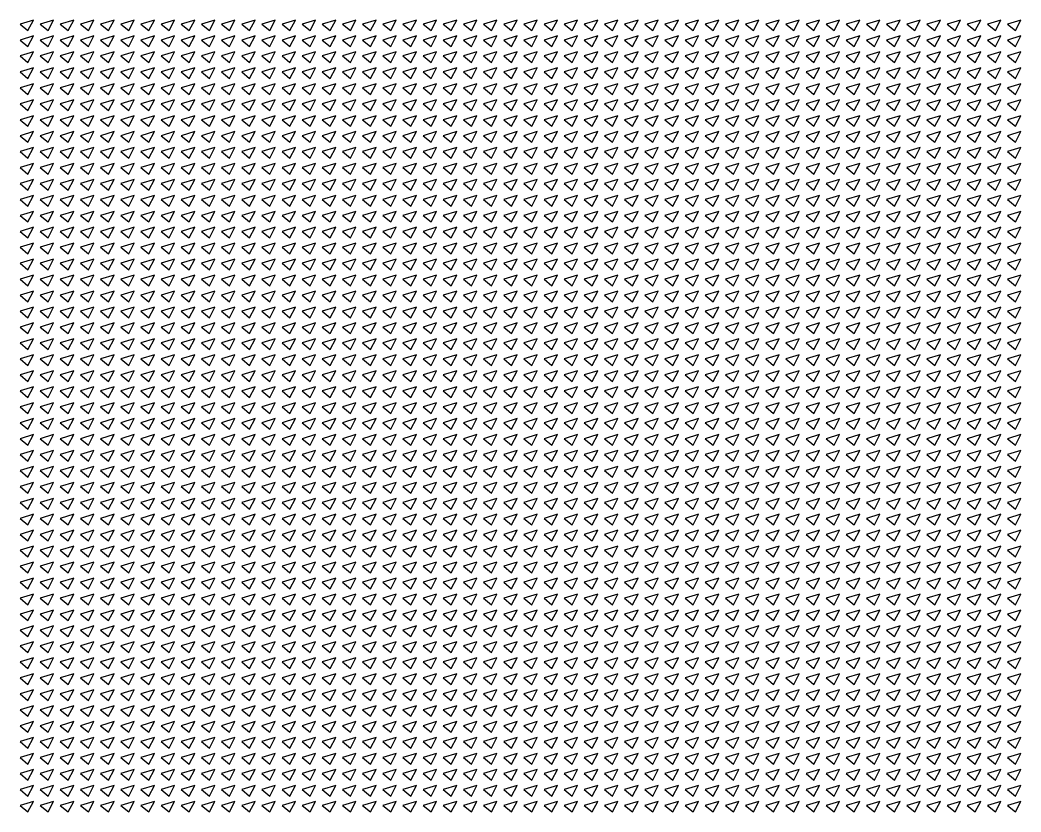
# Model space of a CAD drawing. Header units: millimetres. Extents: x 827 to 712600, y 427 to 563931.
# Drawn here: x 827 to 355523, y 427 to 281237 of the extents above; entities that cross this region are included whole.
import ezdxf

# ---------------------------------------------------------------- set-up
doc = ezdxf.new("R2010")
doc.units = ezdxf.units.MM

# ---------------------------------------------------------------- blocks, each defined once
blk = doc.blocks.new('*U2')
for p, q in [((2381, 1885), (-2381, 440)), ((-2381, 440), (436, -1885)), ((436, -1885), (2381, 1885))]:
    blk.add_line(p, q)
blk = doc.blocks.new('*U3')
at = {"color": 0, "linetype": 'ByBlock', "lineweight": -2, "transparency": 16777216}
for p in [(0, 277040), (7142, 277040), (14283, 277040), (21425, 277040), (28566, 277040), (35708, 277040), (42849, 277040), (49991, 277040), (57132, 277040), (64274, 277040), (71415, 277040), (78557, 277040), (85698, 277040), (92840, 277040), (99982, 277040), (107123, 277040), (114265, 277040), (121406, 277040), (128548, 277040), (135689, 277040), (142831, 277040), (149972, 277040), (157114, 277040), (164255, 277040), (171397, 277040), (178538, 277040), (185680, 277040), (192822, 277040), (199963, 277040), (207105, 277040), (214246, 277040), (221388, 277040), (228529, 277040), (235671, 277040), (242812, 277040), (249954, 277040), (257095, 277040), (264237, 277040), (271378, 277040), (278520, 277040), (285662, 277040), (292803, 277040), (299945, 277040), (307086, 277040), (314228, 277040), (321369, 277040), (328511, 277040), (335652, 277040), (342794, 277040), (349935, 277040), (0, 271387), (7142, 271387), (14283, 271387), (21425, 271387), (28566, 271387), (35708, 271387), (42849, 271387), (49991, 271387), (57132, 271387), (64274, 271387), (71415, 271387), (78557, 271387), (85698, 271387), (92840, 271387), (99982, 271387), (107123, 271387), (114265, 271387), (121406, 271387), (128548, 271387), (135689, 271387), (142831, 271387), (149972, 271387), (157114, 271387), (164255, 271387), (171397, 271387), (178538, 271387), (185680, 271387), (192822, 271387), (199963, 271387), (207105, 271387), (214246, 271387), (221388, 271387), (228529, 271387), (235671, 271387), (242812, 271387), (249954, 271387), (257095, 271387), (264237, 271387), (271378, 271387), (278520, 271387), (285662, 271387), (292803, 271387), (299945, 271387), (307086, 271387), (314228, 271387), (321369, 271387), (328511, 271387), (335652, 271387), (342794, 271387), (349935, 271387), (0, 265733), (7142, 265733), (14283, 265733), (21425, 265733), (28566, 265733), (35708, 265733), (42849, 265733), (49991, 265733), (57132, 265733), (64274, 265733), (71415, 265733), (78557, 265733), (85698, 265733), (92840, 265733), (99982, 265733), (107123, 265733), (114265, 265733), (121406, 265733), (128548, 265733), (135689, 265733), (142831, 265733), (149972, 265733), (157114, 265733), (164255, 265733), (171397, 265733), (178538, 265733), (185680, 265733), (192822, 265733), (199963, 265733), (207105, 265733), (214246, 265733), (221388, 265733), (228529, 265733), (235671, 265733), (242812, 265733), (249954, 265733), (257095, 265733), (264237, 265733), (271378, 265733), (278520, 265733), (285662, 265733), (292803, 265733), (299945, 265733), (307086, 265733), (314228, 265733), (321369, 265733), (328511, 265733), (335652, 265733), (342794, 265733), (349935, 265733), (0, 260079), (7142, 260079), (14283, 260079), (21425, 260079), (28566, 260079), (35708, 260079), (42849, 260079), (49991, 260079), (57132, 260079), (64274, 260079), (71415, 260079), (78557, 260079), (85698, 260079), (92840, 260079), (99982, 260079), (107123, 260079), (114265, 260079), (121406, 260079), (128548, 260079), (135689, 260079), (142831, 260079), (149972, 260079), (157114, 260079), (164255, 260079), (171397, 260079), (178538, 260079), (185680, 260079), (192822, 260079), (199963, 260079), (207105, 260079), (214246, 260079), (221388, 260079), (228529, 260079), (235671, 260079), (242812, 260079), (249954, 260079), (257095, 260079), (264237, 260079), (271378, 260079), (278520, 260079), (285662, 260079), (292803, 260079), (299945, 260079), (307086, 260079), (314228, 260079), (321369, 260079), (328511, 260079), (335652, 260079), (342794, 260079), (349935, 260079), (0, 254425), (7142, 254425), (14283, 254425), (21425, 254425), (28566, 254425), (35708, 254425), (42849, 254425), (49991, 254425), (57132, 254425), (64274, 254425), (71415, 254425), (78557, 254425), (85698, 254425), (92840, 254425), (99982, 254425), (107123, 254425), (114265, 254425), (121406, 254425), (128548, 254425), (135689, 254425), (142831, 254425), (149972, 254425), (157114, 254425), (164255, 254425), (171397, 254425), (178538, 254425), (185680, 254425), (192822, 254425), (199963, 254425), (207105, 254425), (214246, 254425), (221388, 254425), (228529, 254425), (235671, 254425), (242812, 254425), (249954, 254425), (257095, 254425), (264237, 254425), (271378, 254425), (278520, 254425), (285662, 254425), (292803, 254425), (299945, 254425), (307086, 254425), (314228, 254425), (321369, 254425), (328511, 254425), (335652, 254425), (342794, 254425), (349935, 254425), (0, 248771), (7142, 248771), (14283, 248771), (21425, 248771), (28566, 248771), (35708, 248771), (42849, 248771), (49991, 248771), (57132, 248771), (64274, 248771), (71415, 248771), (78557, 248771), (85698, 248771), (92840, 248771), (99982, 248771), (107123, 248771), (114265, 248771), (121406, 248771), (128548, 248771), (135689, 248771), (142831, 248771), (149972, 248771), (157114, 248771), (164255, 248771), (171397, 248771), (178538, 248771), (185680, 248771), (192822, 248771), (199963, 248771), (207105, 248771), (214246, 248771), (221388, 248771), (228529, 248771), (235671, 248771), (242812, 248771), (249954, 248771), (257095, 248771), (264237, 248771), (271378, 248771), (278520, 248771), (285662, 248771), (292803, 248771), (299945, 248771), (307086, 248771), (314228, 248771), (321369, 248771), (328511, 248771), (335652, 248771), (342794, 248771), (349935, 248771), (0, 243117), (7142, 243117), (14283, 243117), (21425, 243117), (28566, 243117), (35708, 243117), (42849, 243117), (49991, 243117), (57132, 243117), (64274, 243117), (71415, 243117), (78557, 243117), (85698, 243117), (92840, 243117), (99982, 243117), (107123, 243117), (114265, 243117), (121406, 243117), (128548, 243117), (135689, 243117), (142831, 243117), (149972, 243117), (157114, 243117), (164255, 243117), (171397, 243117), (178538, 243117), (185680, 243117), (192822, 243117), (199963, 243117), (207105, 243117), (214246, 243117), (221388, 243117), (228529, 243117), (235671, 243117), (242812, 243117), (249954, 243117), (257095, 243117), (264237, 243117), (271378, 243117), (278520, 243117), (285662, 243117), (292803, 243117), (299945, 243117), (307086, 243117), (314228, 243117), (321369, 243117), (328511, 243117), (335652, 243117), (342794, 243117), (349935, 243117), (0, 237463), (7142, 237463), (14283, 237463), (21425, 237463), (28566, 237463), (35708, 237463), (42849, 237463), (49991, 237463), (57132, 237463), (64274, 237463), (71415, 237463), (78557, 237463), (85698, 237463), (92840, 237463), (99982, 237463), (107123, 237463), (114265, 237463), (121406, 237463), (128548, 237463), (135689, 237463), (142831, 237463), (149972, 237463), (157114, 237463), (164255, 237463), (171397, 237463), (178538, 237463), (185680, 237463), (192822, 237463), (199963, 237463), (207105, 237463), (214246, 237463), (221388, 237463), (228529, 237463), (235671, 237463), (242812, 237463), (249954, 237463), (257095, 237463), (264237, 237463), (271378, 237463), (278520, 237463), (285662, 237463), (292803, 237463), (299945, 237463), (307086, 237463), (314228, 237463), (321369, 237463), (328511, 237463), (335652, 237463), (342794, 237463), (349935, 237463), (0, 231809), (7142, 231809), (14283, 231809), (21425, 231809), (28566, 231809), (35708, 231809), (42849, 231809), (49991, 231809), (57132, 231809), (64274, 231809), (71415, 231809), (78557, 231809), (85698, 231809), (92840, 231809), (99982, 231809), (107123, 231809), (114265, 231809), (121406, 231809), (128548, 231809), (135689, 231809), (142831, 231809), (149972, 231809), (157114, 231809), (164255, 231809), (171397, 231809), (178538, 231809), (185680, 231809), (192822, 231809), (199963, 231809), (207105, 231809), (214246, 231809), (221388, 231809), (228529, 231809), (235671, 231809), (242812, 231809), (249954, 231809), (257095, 231809), (264237, 231809), (271378, 231809), (278520, 231809), (285662, 231809), (292803, 231809), (299945, 231809), (307086, 231809), (314228, 231809), (321369, 231809), (328511, 231809), (335652, 231809), (342794, 231809), (349935, 231809), (0, 226155), (7142, 226155), (14283, 226155), (21425, 226155), (28566, 226155), (35708, 226155), (42849, 226155), (49991, 226155), (57132, 226155), (64274, 226155), (71415, 226155), (78557, 226155), (85698, 226155), (92840, 226155), (99982, 226155), (107123, 226155), (114265, 226155), (121406, 226155), (128548, 226155), (135689, 226155), (142831, 226155), (149972, 226155), (157114, 226155), (164255, 226155), (171397, 226155), (178538, 226155), (185680, 226155), (192822, 226155), (199963, 226155), (207105, 226155), (214246, 226155), (221388, 226155), (228529, 226155), (235671, 226155), (242812, 226155), (249954, 226155), (257095, 226155), (264237, 226155), (271378, 226155), (278520, 226155), (285662, 226155), (292803, 226155), (299945, 226155), (307086, 226155), (314228, 226155), (321369, 226155), (328511, 226155), (335652, 226155), (342794, 226155), (349935, 226155), (0, 220502), (7142, 220502), (14283, 220502), (21425, 220502), (28566, 220502), (35708, 220502), (42849, 220502), (49991, 220502), (57132, 220502), (64274, 220502), (71415, 220502), (78557, 220502), (85698, 220502), (92840, 220502), (99982, 220502), (107123, 220502), (114265, 220502), (121406, 220502), (128548, 220502), (135689, 220502), (142831, 220502), (149972, 220502), (157114, 220502), (164255, 220502), (171397, 220502), (178538, 220502), (185680, 220502), (192822, 220502), (199963, 220502), (207105, 220502), (214246, 220502), (221388, 220502), (228529, 220502), (235671, 220502), (242812, 220502), (249954, 220502), (257095, 220502), (264237, 220502), (271378, 220502), (278520, 220502), (285662, 220502), (292803, 220502), (299945, 220502), (307086, 220502), (314228, 220502), (321369, 220502), (328511, 220502), (335652, 220502), (342794, 220502), (349935, 220502), (0, 214848), (7142, 214848), (14283, 214848), (21425, 214848), (28566, 214848), (35708, 214848), (42849, 214848), (49991, 214848), (57132, 214848), (64274, 214848), (71415, 214848), (78557, 214848), (85698, 214848), (92840, 214848), (99982, 214848), (107123, 214848), (114265, 214848), (121406, 214848), (128548, 214848), (135689, 214848), (142831, 214848), (149972, 214848), (157114, 214848), (164255, 214848), (171397, 214848), (178538, 214848), (185680, 214848), (192822, 214848), (199963, 214848), (207105, 214848), (214246, 214848), (221388, 214848), (228529, 214848), (235671, 214848), (242812, 214848), (249954, 214848), (257095, 214848), (264237, 214848), (271378, 214848), (278520, 214848), (285662, 214848), (292803, 214848), (299945, 214848), (307086, 214848), (314228, 214848), (321369, 214848), (328511, 214848), (335652, 214848), (342794, 214848), (349935, 214848), (0, 209194), (7142, 209194), (14283, 209194), (21425, 209194), (28566, 209194), (35708, 209194), (42849, 209194), (49991, 209194), (57132, 209194), (64274, 209194), (71415, 209194), (78557, 209194), (85698, 209194), (92840, 209194), (99982, 209194), (107123, 209194), (114265, 209194), (121406, 209194), (128548, 209194), (135689, 209194), (142831, 209194), (149972, 209194), (157114, 209194), (164255, 209194), (171397, 209194), (178538, 209194), (185680, 209194), (192822, 209194), (199963, 209194), (207105, 209194), (214246, 209194), (221388, 209194), (228529, 209194), (235671, 209194), (242812, 209194), (249954, 209194), (257095, 209194), (264237, 209194), (271378, 209194), (278520, 209194), (285662, 209194), (292803, 209194), (299945, 209194), (307086, 209194), (314228, 209194), (321369, 209194), (328511, 209194), (335652, 209194), (342794, 209194), (349935, 209194), (0, 203540), (7142, 203540), (14283, 203540), (21425, 203540), (28566, 203540), (35708, 203540), (42849, 203540), (49991, 203540), (57132, 203540), (64274, 203540), (71415, 203540), (78557, 203540), (85698, 203540), (92840, 203540), (99982, 203540), (107123, 203540), (114265, 203540), (121406, 203540), (128548, 203540), (135689, 203540), (142831, 203540), (149972, 203540), (157114, 203540), (164255, 203540), (171397, 203540), (178538, 203540), (185680, 203540), (192822, 203540), (199963, 203540), (207105, 203540), (214246, 203540), (221388, 203540), (228529, 203540), (235671, 203540), (242812, 203540), (249954, 203540), (257095, 203540), (264237, 203540), (271378, 203540), (278520, 203540), (285662, 203540), (292803, 203540), (299945, 203540), (307086, 203540), (314228, 203540), (321369, 203540), (328511, 203540), (335652, 203540), (342794, 203540), (349935, 203540), (0, 197886), (7142, 197886), (14283, 197886), (21425, 197886), (28566, 197886), (35708, 197886), (42849, 197886), (49991, 197886), (57132, 197886), (64274, 197886), (71415, 197886), (78557, 197886), (85698, 197886), (92840, 197886), (99982, 197886), (107123, 197886), (114265, 197886), (121406, 197886), (128548, 197886), (135689, 197886), (142831, 197886), (149972, 197886), (157114, 197886), (164255, 197886), (171397, 197886), (178538, 197886), (185680, 197886), (192822, 197886), (199963, 197886), (207105, 197886), (214246, 197886), (221388, 197886), (228529, 197886), (235671, 197886), (242812, 197886), (249954, 197886), (257095, 197886), (264237, 197886), (271378, 197886), (278520, 197886), (285662, 197886), (292803, 197886), (299945, 197886), (307086, 197886), (314228, 197886), (321369, 197886), (328511, 197886), (335652, 197886), (342794, 197886), (349935, 197886), (0, 192232), (7142, 192232), (14283, 192232), (21425, 192232), (28566, 192232), (35708, 192232), (42849, 192232), (49991, 192232), (57132, 192232), (64274, 192232), (71415, 192232), (78557, 192232), (85698, 192232), (92840, 192232), (99982, 192232), (107123, 192232), (114265, 192232), (121406, 192232), (128548, 192232), (135689, 192232), (142831, 192232), (149972, 192232), (157114, 192232), (164255, 192232), (171397, 192232), (178538, 192232), (185680, 192232), (192822, 192232), (199963, 192232), (207105, 192232), (214246, 192232), (221388, 192232), (228529, 192232), (235671, 192232), (242812, 192232), (249954, 192232), (257095, 192232), (264237, 192232), (271378, 192232), (278520, 192232), (285662, 192232), (292803, 192232), (299945, 192232), (307086, 192232), (314228, 192232), (321369, 192232), (328511, 192232), (335652, 192232), (342794, 192232), (349935, 192232), (0, 186578), (7142, 186578), (14283, 186578), (21425, 186578), (28566, 186578), (35708, 186578), (42849, 186578), (49991, 186578), (57132, 186578), (64274, 186578), (71415, 186578), (78557, 186578), (85698, 186578), (92840, 186578), (99982, 186578), (107123, 186578), (114265, 186578), (121406, 186578), (128548, 186578), (135689, 186578), (142831, 186578), (149972, 186578), (157114, 186578), (164255, 186578), (171397, 186578), (178538, 186578), (185680, 186578), (192822, 186578), (199963, 186578), (207105, 186578), (214246, 186578), (221388, 186578), (228529, 186578), (235671, 186578), (242812, 186578), (249954, 186578), (257095, 186578), (264237, 186578), (271378, 186578), (278520, 186578), (285662, 186578), (292803, 186578), (299945, 186578), (307086, 186578), (314228, 186578), (321369, 186578), (328511, 186578), (335652, 186578), (342794, 186578), (349935, 186578), (0, 180924), (7142, 180924), (14283, 180924), (21425, 180924), (28566, 180924), (35708, 180924), (42849, 180924), (49991, 180924), (57132, 180924), (64274, 180924), (71415, 180924), (78557, 180924), (85698, 180924), (92840, 180924), (99982, 180924), (107123, 180924), (114265, 180924), (121406, 180924), (128548, 180924), (135689, 180924), (142831, 180924), (149972, 180924), (157114, 180924), (164255, 180924), (171397, 180924), (178538, 180924), (185680, 180924), (192822, 180924), (199963, 180924), (207105, 180924), (214246, 180924), (221388, 180924), (228529, 180924), (235671, 180924), (242812, 180924), (249954, 180924), (257095, 180924), (264237, 180924), (271378, 180924), (278520, 180924), (285662, 180924), (292803, 180924), (299945, 180924), (307086, 180924), (314228, 180924), (321369, 180924), (328511, 180924), (335652, 180924), (342794, 180924), (349935, 180924), (0, 175270), (7142, 175270), (14283, 175270), (21425, 175270), (28566, 175270), (35708, 175270), (42849, 175270), (49991, 175270), (57132, 175270), (64274, 175270), (71415, 175270), (78557, 175270), (85698, 175270), (92840, 175270), (99982, 175270), (107123, 175270), (114265, 175270), (121406, 175270), (128548, 175270), (135689, 175270), (142831, 175270), (149972, 175270), (157114, 175270), (164255, 175270), (171397, 175270), (178538, 175270), (185680, 175270), (192822, 175270), (199963, 175270), (207105, 175270), (214246, 175270), (221388, 175270), (228529, 175270), (235671, 175270), (242812, 175270), (249954, 175270), (257095, 175270), (264237, 175270), (271378, 175270), (278520, 175270), (285662, 175270), (292803, 175270), (299945, 175270), (307086, 175270), (314228, 175270), (321369, 175270), (328511, 175270), (335652, 175270), (342794, 175270), (349935, 175270), (0, 169617), (7142, 169617), (14283, 169617), (21425, 169617), (28566, 169617), (35708, 169617), (42849, 169617), (49991, 169617), (57132, 169617), (64274, 169617), (71415, 169617), (78557, 169617), (85698, 169617), (92840, 169617), (99982, 169617), (107123, 169617), (114265, 169617), (121406, 169617), (128548, 169617), (135689, 169617), (142831, 169617), (149972, 169617), (157114, 169617), (164255, 169617), (171397, 169617), (178538, 169617), (185680, 169617), (192822, 169617), (199963, 169617), (207105, 169617), (214246, 169617), (221388, 169617), (228529, 169617), (235671, 169617), (242812, 169617), (249954, 169617), (257095, 169617), (264237, 169617), (271378, 169617), (278520, 169617), (285662, 169617), (292803, 169617), (299945, 169617), (307086, 169617), (314228, 169617), (321369, 169617), (328511, 169617), (335652, 169617), (342794, 169617), (349935, 169617), (0, 163963), (7142, 163963), (14283, 163963), (21425, 163963), (28566, 163963), (35708, 163963), (42849, 163963), (49991, 163963), (57132, 163963), (64274, 163963), (71415, 163963), (78557, 163963), (85698, 163963), (92840, 163963), (99982, 163963), (107123, 163963), (114265, 163963), (121406, 163963), (128548, 163963), (135689, 163963), (142831, 163963), (149972, 163963), (157114, 163963), (164255, 163963), (171397, 163963), (178538, 163963), (185680, 163963), (192822, 163963), (199963, 163963), (207105, 163963), (214246, 163963), (221388, 163963), (228529, 163963), (235671, 163963), (242812, 163963), (249954, 163963), (257095, 163963), (264237, 163963), (271378, 163963), (278520, 163963), (285662, 163963), (292803, 163963), (299945, 163963), (307086, 163963), (314228, 163963), (321369, 163963), (328511, 163963), (335652, 163963), (342794, 163963), (349935, 163963), (0, 158309), (7142, 158309), (14283, 158309), (21425, 158309), (28566, 158309), (35708, 158309), (42849, 158309), (49991, 158309), (57132, 158309), (64274, 158309), (71415, 158309), (78557, 158309), (85698, 158309), (92840, 158309), (99982, 158309), (107123, 158309), (114265, 158309), (121406, 158309), (128548, 158309), (135689, 158309), (142831, 158309), (149972, 158309), (157114, 158309), (164255, 158309), (171397, 158309), (178538, 158309), (185680, 158309), (192822, 158309), (199963, 158309), (207105, 158309), (214246, 158309), (221388, 158309), (228529, 158309), (235671, 158309), (242812, 158309), (249954, 158309), (257095, 158309), (264237, 158309), (271378, 158309), (278520, 158309), (285662, 158309), (292803, 158309), (299945, 158309), (307086, 158309), (314228, 158309), (321369, 158309), (328511, 158309), (335652, 158309), (342794, 158309), (349935, 158309), (0, 152655), (7142, 152655), (14283, 152655), (21425, 152655), (28566, 152655), (35708, 152655), (42849, 152655), (49991, 152655), (57132, 152655), (64274, 152655), (71415, 152655), (78557, 152655), (85698, 152655), (92840, 152655), (99982, 152655), (107123, 152655), (114265, 152655), (121406, 152655), (128548, 152655), (135689, 152655), (142831, 152655), (149972, 152655), (157114, 152655), (164255, 152655), (171397, 152655), (178538, 152655), (185680, 152655), (192822, 152655), (199963, 152655), (207105, 152655), (214246, 152655), (221388, 152655), (228529, 152655), (235671, 152655), (242812, 152655), (249954, 152655), (257095, 152655), (264237, 152655), (271378, 152655), (278520, 152655), (285662, 152655), (292803, 152655), (299945, 152655), (307086, 152655), (314228, 152655), (321369, 152655), (328511, 152655), (335652, 152655), (342794, 152655), (349935, 152655), (0, 147001), (7142, 147001), (14283, 147001), (21425, 147001), (28566, 147001), (35708, 147001), (42849, 147001), (49991, 147001), (57132, 147001), (64274, 147001), (71415, 147001), (78557, 147001), (85698, 147001), (92840, 147001), (99982, 147001), (107123, 147001), (114265, 147001), (121406, 147001), (128548, 147001), (135689, 147001), (142831, 147001), (149972, 147001), (157114, 147001), (164255, 147001), (171397, 147001), (178538, 147001), (185680, 147001), (192822, 147001), (199963, 147001), (207105, 147001), (214246, 147001), (221388, 147001), (228529, 147001), (235671, 147001), (242812, 147001), (249954, 147001), (257095, 147001), (264237, 147001), (271378, 147001), (278520, 147001), (285662, 147001), (292803, 147001), (299945, 147001), (307086, 147001), (314228, 147001), (321369, 147001), (328511, 147001), (335652, 147001), (342794, 147001), (349935, 147001), (0, 141347), (7142, 141347), (14283, 141347), (21425, 141347), (28566, 141347), (35708, 141347), (42849, 141347), (49991, 141347), (57132, 141347), (64274, 141347), (71415, 141347), (78557, 141347), (85698, 141347), (92840, 141347), (99982, 141347), (107123, 141347), (114265, 141347), (121406, 141347), (128548, 141347), (135689, 141347), (142831, 141347), (149972, 141347), (157114, 141347), (164255, 141347), (171397, 141347), (178538, 141347), (185680, 141347), (192822, 141347), (199963, 141347), (207105, 141347), (214246, 141347), (221388, 141347), (228529, 141347), (235671, 141347), (242812, 141347), (249954, 141347), (257095, 141347), (264237, 141347), (271378, 141347), (278520, 141347), (285662, 141347), (292803, 141347), (299945, 141347), (307086, 141347), (314228, 141347), (321369, 141347), (328511, 141347), (335652, 141347), (342794, 141347), (349935, 141347), (0, 135693), (7142, 135693), (14283, 135693), (21425, 135693), (28566, 135693), (35708, 135693), (42849, 135693), (49991, 135693), (57132, 135693), (64274, 135693), (71415, 135693), (78557, 135693), (85698, 135693), (92840, 135693), (99982, 135693), (107123, 135693), (114265, 135693), (121406, 135693), (128548, 135693), (135689, 135693), (142831, 135693), (149972, 135693), (157114, 135693), (164255, 135693), (171397, 135693), (178538, 135693), (185680, 135693), (192822, 135693), (199963, 135693), (207105, 135693), (214246, 135693), (221388, 135693), (228529, 135693), (235671, 135693), (242812, 135693), (249954, 135693), (257095, 135693), (264237, 135693), (271378, 135693), (278520, 135693), (285662, 135693), (292803, 135693), (299945, 135693), (307086, 135693), (314228, 135693), (321369, 135693), (328511, 135693), (335652, 135693), (342794, 135693), (349935, 135693), (0, 130039), (7142, 130039), (14283, 130039), (21425, 130039), (28566, 130039), (35708, 130039), (42849, 130039), (49991, 130039), (57132, 130039), (64274, 130039), (71415, 130039), (78557, 130039), (85698, 130039), (92840, 130039), (99982, 130039), (107123, 130039), (114265, 130039), (121406, 130039), (128548, 130039), (135689, 130039), (142831, 130039), (149972, 130039), (157114, 130039), (164255, 130039), (171397, 130039), (178538, 130039), (185680, 130039), (192822, 130039), (199963, 130039), (207105, 130039), (214246, 130039), (221388, 130039), (228529, 130039), (235671, 130039), (242812, 130039), (249954, 130039), (257095, 130039), (264237, 130039), (271378, 130039), (278520, 130039), (285662, 130039), (292803, 130039), (299945, 130039), (307086, 130039), (314228, 130039), (321369, 130039), (328511, 130039), (335652, 130039), (342794, 130039), (349935, 130039), (0, 124386), (7142, 124386), (14283, 124386), (21425, 124386), (28566, 124386), (35708, 124386), (42849, 124386), (49991, 124386), (57132, 124386), (64274, 124386), (71415, 124386), (78557, 124386), (85698, 124386), (92840, 124386), (99982, 124386), (107123, 124386), (114265, 124386), (121406, 124386), (128548, 124386), (135689, 124386), (142831, 124386), (149972, 124386), (157114, 124386), (164255, 124386), (171397, 124386), (178538, 124386), (185680, 124386), (192822, 124386), (199963, 124386), (207105, 124386), (214246, 124386), (221388, 124386), (228529, 124386), (235671, 124386), (242812, 124386), (249954, 124386), (257095, 124386), (264237, 124386), (271378, 124386), (278520, 124386), (285662, 124386), (292803, 124386), (299945, 124386), (307086, 124386), (314228, 124386), (321369, 124386), (328511, 124386), (335652, 124386), (342794, 124386), (349935, 124386), (0, 118732), (7142, 118732), (14283, 118732), (21425, 118732), (28566, 118732), (35708, 118732), (42849, 118732), (49991, 118732), (57132, 118732), (64274, 118732), (71415, 118732), (78557, 118732), (85698, 118732), (92840, 118732), (99982, 118732), (107123, 118732), (114265, 118732), (121406, 118732), (128548, 118732), (135689, 118732), (142831, 118732), (149972, 118732), (157114, 118732), (164255, 118732), (171397, 118732), (178538, 118732), (185680, 118732), (192822, 118732), (199963, 118732), (207105, 118732), (214246, 118732), (221388, 118732), (228529, 118732), (235671, 118732), (242812, 118732), (249954, 118732), (257095, 118732), (264237, 118732), (271378, 118732), (278520, 118732), (285662, 118732), (292803, 118732), (299945, 118732), (307086, 118732), (314228, 118732), (321369, 118732), (328511, 118732), (335652, 118732), (342794, 118732), (349935, 118732), (0, 113078), (7142, 113078), (14283, 113078), (21425, 113078), (28566, 113078), (35708, 113078), (42849, 113078), (49991, 113078), (57132, 113078), (64274, 113078), (71415, 113078), (78557, 113078), (85698, 113078), (92840, 113078), (99982, 113078), (107123, 113078), (114265, 113078), (121406, 113078), (128548, 113078), (135689, 113078), (142831, 113078), (149972, 113078), (157114, 113078), (164255, 113078), (171397, 113078), (178538, 113078), (185680, 113078), (192822, 113078), (199963, 113078), (207105, 113078), (214246, 113078), (221388, 113078), (228529, 113078), (235671, 113078), (242812, 113078), (249954, 113078), (257095, 113078), (264237, 113078), (271378, 113078), (278520, 113078), (285662, 113078), (292803, 113078), (299945, 113078), (307086, 113078), (314228, 113078), (321369, 113078), (328511, 113078), (335652, 113078), (342794, 113078), (349935, 113078), (0, 107424), (7142, 107424), (14283, 107424), (21425, 107424), (28566, 107424), (35708, 107424), (42849, 107424), (49991, 107424), (57132, 107424), (64274, 107424), (71415, 107424), (78557, 107424), (85698, 107424), (92840, 107424), (99982, 107424), (107123, 107424), (114265, 107424), (121406, 107424), (128548, 107424), (135689, 107424), (142831, 107424), (149972, 107424), (157114, 107424), (164255, 107424), (171397, 107424), (178538, 107424), (185680, 107424), (192822, 107424), (199963, 107424), (207105, 107424), (214246, 107424), (221388, 107424), (228529, 107424), (235671, 107424), (242812, 107424), (249954, 107424), (257095, 107424), (264237, 107424), (271378, 107424), (278520, 107424), (285662, 107424), (292803, 107424), (299945, 107424), (307086, 107424), (314228, 107424), (321369, 107424), (328511, 107424), (335652, 107424), (342794, 107424), (349935, 107424), (0, 101770), (7142, 101770), (14283, 101770), (21425, 101770), (28566, 101770), (35708, 101770), (42849, 101770), (49991, 101770), (57132, 101770), (64274, 101770), (71415, 101770), (78557, 101770), (85698, 101770), (92840, 101770), (99982, 101770), (107123, 101770), (114265, 101770), (121406, 101770), (128548, 101770), (135689, 101770), (142831, 101770), (149972, 101770), (157114, 101770), (164255, 101770), (171397, 101770), (178538, 101770), (185680, 101770), (192822, 101770), (199963, 101770), (207105, 101770), (214246, 101770), (221388, 101770), (228529, 101770), (235671, 101770), (242812, 101770), (249954, 101770), (257095, 101770), (264237, 101770), (271378, 101770), (278520, 101770), (285662, 101770), (292803, 101770), (299945, 101770), (307086, 101770), (314228, 101770), (321369, 101770), (328511, 101770), (335652, 101770), (342794, 101770), (349935, 101770), (0, 96116), (7142, 96116), (14283, 96116), (21425, 96116), (28566, 96116), (35708, 96116), (42849, 96116), (49991, 96116), (57132, 96116), (64274, 96116), (71415, 96116), (78557, 96116), (85698, 96116), (92840, 96116), (99982, 96116), (107123, 96116), (114265, 96116), (121406, 96116), (128548, 96116), (135689, 96116), (142831, 96116), (149972, 96116), (157114, 96116), (164255, 96116), (171397, 96116), (178538, 96116), (185680, 96116), (192822, 96116), (199963, 96116), (207105, 96116), (214246, 96116), (221388, 96116), (228529, 96116), (235671, 96116), (242812, 96116), (249954, 96116), (257095, 96116), (264237, 96116), (271378, 96116), (278520, 96116), (285662, 96116), (292803, 96116), (299945, 96116), (307086, 96116), (314228, 96116), (321369, 96116), (328511, 96116), (335652, 96116), (342794, 96116), (349935, 96116), (0, 90462), (7142, 90462), (14283, 90462), (21425, 90462), (28566, 90462), (35708, 90462), (42849, 90462), (49991, 90462), (57132, 90462), (64274, 90462), (71415, 90462), (78557, 90462), (85698, 90462), (92840, 90462), (99982, 90462), (107123, 90462), (114265, 90462), (121406, 90462), (128548, 90462), (135689, 90462), (142831, 90462), (149972, 90462), (157114, 90462), (164255, 90462), (171397, 90462), (178538, 90462), (185680, 90462), (192822, 90462), (199963, 90462), (207105, 90462), (214246, 90462), (221388, 90462), (228529, 90462), (235671, 90462), (242812, 90462), (249954, 90462), (257095, 90462), (264237, 90462), (271378, 90462), (278520, 90462), (285662, 90462), (292803, 90462), (299945, 90462), (307086, 90462), (314228, 90462), (321369, 90462), (328511, 90462), (335652, 90462), (342794, 90462), (349935, 90462), (0, 84808), (7142, 84808), (14283, 84808), (21425, 84808), (28566, 84808), (35708, 84808), (42849, 84808), (49991, 84808), (57132, 84808), (64274, 84808), (71415, 84808), (78557, 84808), (85698, 84808), (92840, 84808), (99982, 84808), (107123, 84808), (114265, 84808), (121406, 84808), (128548, 84808), (135689, 84808), (142831, 84808), (149972, 84808), (157114, 84808), (164255, 84808), (171397, 84808), (178538, 84808), (185680, 84808), (192822, 84808), (199963, 84808), (207105, 84808), (214246, 84808), (221388, 84808), (228529, 84808), (235671, 84808), (242812, 84808), (249954, 84808), (257095, 84808), (264237, 84808), (271378, 84808), (278520, 84808), (285662, 84808), (292803, 84808), (299945, 84808), (307086, 84808), (314228, 84808), (321369, 84808), (328511, 84808), (335652, 84808), (342794, 84808), (349935, 84808), (0, 79154), (7142, 79154), (14283, 79154), (21425, 79154), (28566, 79154), (35708, 79154), (42849, 79154), (49991, 79154), (57132, 79154), (64274, 79154), (71415, 79154), (78557, 79154), (85698, 79154), (92840, 79154), (99982, 79154), (107123, 79154), (114265, 79154), (121406, 79154), (128548, 79154), (135689, 79154), (142831, 79154), (149972, 79154), (157114, 79154), (164255, 79154), (171397, 79154), (178538, 79154), (185680, 79154), (192822, 79154), (199963, 79154), (207105, 79154), (214246, 79154), (221388, 79154), (228529, 79154), (235671, 79154), (242812, 79154), (249954, 79154), (257095, 79154), (264237, 79154), (271378, 79154), (278520, 79154), (285662, 79154), (292803, 79154), (299945, 79154), (307086, 79154), (314228, 79154), (321369, 79154), (328511, 79154), (335652, 79154), (342794, 79154), (349935, 79154), (0, 73501), (7142, 73501), (14283, 73501), (21425, 73501), (28566, 73501), (35708, 73501), (42849, 73501), (49991, 73501), (57132, 73501), (64274, 73501), (71415, 73501), (78557, 73501), (85698, 73501), (92840, 73501), (99982, 73501), (107123, 73501), (114265, 73501), (121406, 73501), (128548, 73501), (135689, 73501), (142831, 73501), (149972, 73501), (157114, 73501), (164255, 73501), (171397, 73501), (178538, 73501), (185680, 73501), (192822, 73501), (199963, 73501), (207105, 73501), (214246, 73501), (221388, 73501), (228529, 73501), (235671, 73501), (242812, 73501), (249954, 73501), (257095, 73501), (264237, 73501), (271378, 73501), (278520, 73501), (285662, 73501), (292803, 73501), (299945, 73501), (307086, 73501), (314228, 73501), (321369, 73501), (328511, 73501), (335652, 73501), (342794, 73501), (349935, 73501), (0, 67847), (7142, 67847), (14283, 67847), (21425, 67847), (28566, 67847), (35708, 67847), (42849, 67847), (49991, 67847), (57132, 67847), (64274, 67847), (71415, 67847), (78557, 67847), (85698, 67847), (92840, 67847), (99982, 67847), (107123, 67847), (114265, 67847), (121406, 67847), (128548, 67847), (135689, 67847), (142831, 67847), (149972, 67847), (157114, 67847), (164255, 67847), (171397, 67847), (178538, 67847), (185680, 67847), (192822, 67847), (199963, 67847), (207105, 67847), (214246, 67847), (221388, 67847), (228529, 67847), (235671, 67847), (242812, 67847), (249954, 67847), (257095, 67847), (264237, 67847), (271378, 67847), (278520, 67847), (285662, 67847), (292803, 67847), (299945, 67847), (307086, 67847), (314228, 67847), (321369, 67847), (328511, 67847), (335652, 67847), (342794, 67847), (349935, 67847), (0, 62193), (7142, 62193), (14283, 62193), (21425, 62193), (28566, 62193), (35708, 62193), (42849, 62193), (49991, 62193), (57132, 62193), (64274, 62193), (71415, 62193), (78557, 62193), (85698, 62193), (92840, 62193), (99982, 62193), (107123, 62193), (114265, 62193), (121406, 62193), (128548, 62193), (135689, 62193), (142831, 62193), (149972, 62193), (157114, 62193), (164255, 62193), (171397, 62193), (178538, 62193), (185680, 62193), (192822, 62193), (199963, 62193), (207105, 62193), (214246, 62193), (221388, 62193), (228529, 62193), (235671, 62193), (242812, 62193), (249954, 62193), (257095, 62193), (264237, 62193), (271378, 62193), (278520, 62193), (285662, 62193), (292803, 62193), (299945, 62193), (307086, 62193), (314228, 62193), (321369, 62193), (328511, 62193), (335652, 62193), (342794, 62193), (349935, 62193), (0, 56539), (7142, 56539), (14283, 56539), (21425, 56539), (28566, 56539), (35708, 56539), (42849, 56539), (49991, 56539), (57132, 56539), (64274, 56539), (71415, 56539), (78557, 56539), (85698, 56539), (92840, 56539), (99982, 56539), (107123, 56539), (114265, 56539), (121406, 56539), (128548, 56539), (135689, 56539), (142831, 56539), (149972, 56539), (157114, 56539), (164255, 56539), (171397, 56539), (178538, 56539), (185680, 56539), (192822, 56539), (199963, 56539), (207105, 56539), (214246, 56539), (221388, 56539), (228529, 56539), (235671, 56539), (242812, 56539), (249954, 56539), (257095, 56539), (264237, 56539), (271378, 56539), (278520, 56539), (285662, 56539), (292803, 56539), (299945, 56539), (307086, 56539), (314228, 56539), (321369, 56539), (328511, 56539), (335652, 56539), (342794, 56539), (349935, 56539), (0, 50885), (7142, 50885), (14283, 50885), (21425, 50885), (28566, 50885), (35708, 50885), (42849, 50885), (49991, 50885), (57132, 50885), (64274, 50885), (71415, 50885), (78557, 50885), (85698, 50885), (92840, 50885), (99982, 50885), (107123, 50885), (114265, 50885), (121406, 50885), (128548, 50885), (135689, 50885), (142831, 50885), (149972, 50885), (157114, 50885), (164255, 50885), (171397, 50885), (178538, 50885), (185680, 50885), (192822, 50885), (199963, 50885), (207105, 50885), (214246, 50885), (221388, 50885), (228529, 50885), (235671, 50885), (242812, 50885), (249954, 50885), (257095, 50885), (264237, 50885), (271378, 50885), (278520, 50885), (285662, 50885), (292803, 50885), (299945, 50885), (307086, 50885), (314228, 50885), (321369, 50885), (328511, 50885), (335652, 50885), (342794, 50885), (349935, 50885), (0, 45231), (7142, 45231), (14283, 45231), (21425, 45231), (28566, 45231), (35708, 45231), (42849, 45231), (49991, 45231), (57132, 45231), (64274, 45231), (71415, 45231), (78557, 45231), (85698, 45231), (92840, 45231), (99982, 45231), (107123, 45231), (114265, 45231), (121406, 45231), (128548, 45231), (135689, 45231), (142831, 45231), (149972, 45231), (157114, 45231), (164255, 45231), (171397, 45231), (178538, 45231), (185680, 45231), (192822, 45231), (199963, 45231), (207105, 45231), (214246, 45231), (221388, 45231), (228529, 45231), (235671, 45231), (242812, 45231), (249954, 45231), (257095, 45231), (264237, 45231), (271378, 45231), (278520, 45231), (285662, 45231), (292803, 45231), (299945, 45231), (307086, 45231), (314228, 45231), (321369, 45231), (328511, 45231), (335652, 45231), (342794, 45231), (349935, 45231), (0, 39577), (7142, 39577), (14283, 39577), (21425, 39577), (28566, 39577), (35708, 39577), (42849, 39577), (49991, 39577), (57132, 39577), (64274, 39577), (71415, 39577), (78557, 39577), (85698, 39577), (92840, 39577), (99982, 39577), (107123, 39577), (114265, 39577), (121406, 39577), (128548, 39577), (135689, 39577), (142831, 39577), (149972, 39577), (157114, 39577), (164255, 39577), (171397, 39577), (178538, 39577), (185680, 39577), (192822, 39577), (199963, 39577), (207105, 39577), (214246, 39577), (221388, 39577), (228529, 39577), (235671, 39577), (242812, 39577), (249954, 39577), (257095, 39577), (264237, 39577), (271378, 39577), (278520, 39577), (285662, 39577), (292803, 39577), (299945, 39577), (307086, 39577), (314228, 39577), (321369, 39577), (328511, 39577), (335652, 39577), (342794, 39577), (349935, 39577), (0, 33923), (7142, 33923), (14283, 33923), (21425, 33923), (28566, 33923), (35708, 33923), (42849, 33923), (49991, 33923), (57132, 33923), (64274, 33923), (71415, 33923), (78557, 33923), (85698, 33923), (92840, 33923), (99982, 33923), (107123, 33923), (114265, 33923), (121406, 33923), (128548, 33923), (135689, 33923), (142831, 33923), (149972, 33923), (157114, 33923), (164255, 33923), (171397, 33923), (178538, 33923), (185680, 33923), (192822, 33923), (199963, 33923), (207105, 33923), (214246, 33923), (221388, 33923), (228529, 33923), (235671, 33923), (242812, 33923), (249954, 33923), (257095, 33923), (264237, 33923), (271378, 33923), (278520, 33923), (285662, 33923), (292803, 33923), (299945, 33923), (307086, 33923), (314228, 33923), (321369, 33923), (328511, 33923), (335652, 33923), (342794, 33923), (349935, 33923), (0, 28269), (7142, 28269), (14283, 28269), (21425, 28269), (28566, 28269), (35708, 28269), (42849, 28269), (49991, 28269), (57132, 28269), (64274, 28269), (71415, 28269), (78557, 28269), (85698, 28269), (92840, 28269), (99982, 28269), (107123, 28269), (114265, 28269), (121406, 28269), (128548, 28269), (135689, 28269), (142831, 28269), (149972, 28269), (157114, 28269), (164255, 28269), (171397, 28269), (178538, 28269), (185680, 28269), (192822, 28269), (199963, 28269), (207105, 28269), (214246, 28269), (221388, 28269), (228529, 28269), (235671, 28269), (242812, 28269), (249954, 28269), (257095, 28269), (264237, 28269), (271378, 28269), (278520, 28269), (285662, 28269), (292803, 28269), (299945, 28269), (307086, 28269), (314228, 28269), (321369, 28269), (328511, 28269), (335652, 28269), (342794, 28269), (349935, 28269), (0, 22616), (7142, 22616), (14283, 22616), (21425, 22616), (28566, 22616), (35708, 22616), (42849, 22616), (49991, 22616), (57132, 22616), (64274, 22616), (71415, 22616), (78557, 22616), (85698, 22616), (92840, 22616), (99982, 22616), (107123, 22616), (114265, 22616), (121406, 22616), (128548, 22616), (135689, 22616), (142831, 22616), (149972, 22616), (157114, 22616), (164255, 22616), (171397, 22616), (178538, 22616), (185680, 22616), (192822, 22616), (199963, 22616), (207105, 22616), (214246, 22616), (221388, 22616), (228529, 22616), (235671, 22616), (242812, 22616), (249954, 22616), (257095, 22616), (264237, 22616), (271378, 22616), (278520, 22616), (285662, 22616), (292803, 22616), (299945, 22616), (307086, 22616), (314228, 22616), (321369, 22616), (328511, 22616), (335652, 22616), (342794, 22616), (349935, 22616), (0, 16962), (7142, 16962), (14283, 16962), (21425, 16962), (28566, 16962), (35708, 16962), (42849, 16962), (49991, 16962), (57132, 16962), (64274, 16962), (71415, 16962), (78557, 16962), (85698, 16962), (92840, 16962), (99982, 16962), (107123, 16962), (114265, 16962), (121406, 16962), (128548, 16962), (135689, 16962), (142831, 16962), (149972, 16962), (157114, 16962), (164255, 16962), (171397, 16962), (178538, 16962), (185680, 16962), (192822, 16962), (199963, 16962), (207105, 16962), (214246, 16962), (221388, 16962), (228529, 16962), (235671, 16962), (242812, 16962), (249954, 16962), (257095, 16962), (264237, 16962), (271378, 16962), (278520, 16962), (285662, 16962), (292803, 16962), (299945, 16962), (307086, 16962), (314228, 16962), (321369, 16962), (328511, 16962), (335652, 16962), (342794, 16962), (349935, 16962), (0, 11308), (7142, 11308), (14283, 11308), (21425, 11308), (28566, 11308), (35708, 11308), (42849, 11308), (49991, 11308), (57132, 11308), (64274, 11308), (71415, 11308), (78557, 11308), (85698, 11308), (92840, 11308), (99982, 11308), (107123, 11308), (114265, 11308), (121406, 11308), (128548, 11308), (135689, 11308), (142831, 11308), (149972, 11308), (157114, 11308), (164255, 11308), (171397, 11308), (178538, 11308), (185680, 11308), (192822, 11308), (199963, 11308), (207105, 11308), (214246, 11308), (221388, 11308), (228529, 11308), (235671, 11308), (242812, 11308), (249954, 11308), (257095, 11308), (264237, 11308), (271378, 11308), (278520, 11308), (285662, 11308), (292803, 11308), (299945, 11308), (307086, 11308), (314228, 11308), (321369, 11308), (328511, 11308), (335652, 11308), (342794, 11308), (349935, 11308), (0, 5654), (7142, 5654), (14283, 5654), (21425, 5654), (28566, 5654), (35708, 5654), (42849, 5654), (49991, 5654), (57132, 5654), (64274, 5654), (71415, 5654), (78557, 5654), (85698, 5654), (92840, 5654), (99982, 5654), (107123, 5654), (114265, 5654), (121406, 5654), (128548, 5654), (135689, 5654), (142831, 5654), (149972, 5654), (157114, 5654), (164255, 5654), (171397, 5654), (178538, 5654), (185680, 5654), (192822, 5654), (199963, 5654), (207105, 5654), (214246, 5654), (221388, 5654), (228529, 5654), (235671, 5654), (242812, 5654), (249954, 5654), (257095, 5654), (264237, 5654), (271378, 5654), (278520, 5654), (285662, 5654), (292803, 5654), (299945, 5654), (307086, 5654), (314228, 5654), (321369, 5654), (328511, 5654), (335652, 5654), (342794, 5654), (349935, 5654), (0, 0), (7142, 0), (14283, 0), (21425, 0), (28566, 0), (35708, 0), (42849, 0), (49991, 0), (57132, 0), (64274, 0), (71415, 0), (78557, 0), (85698, 0), (92840, 0), (99982, 0), (107123, 0), (114265, 0), (121406, 0), (128548, 0), (135689, 0), (142831, 0), (149972, 0), (157114, 0), (164255, 0), (171397, 0), (178538, 0), (185680, 0), (192822, 0), (199963, 0), (207105, 0), (214246, 0), (221388, 0), (228529, 0), (235671, 0), (242812, 0), (249954, 0), (257095, 0), (264237, 0), (271378, 0), (278520, 0), (285662, 0), (292803, 0), (299945, 0), (307086, 0), (314228, 0), (321369, 0), (328511, 0), (335652, 0), (342794, 0), (349935, 0)]:
    blk.add_blockref('*U2', p, dxfattribs=at)

msp = doc.modelspace()

# ---------------------------------------------------------------- block references
msp.add_blockref('*U3', (3207, 2312))

doc.saveas('drawing.dxf')
